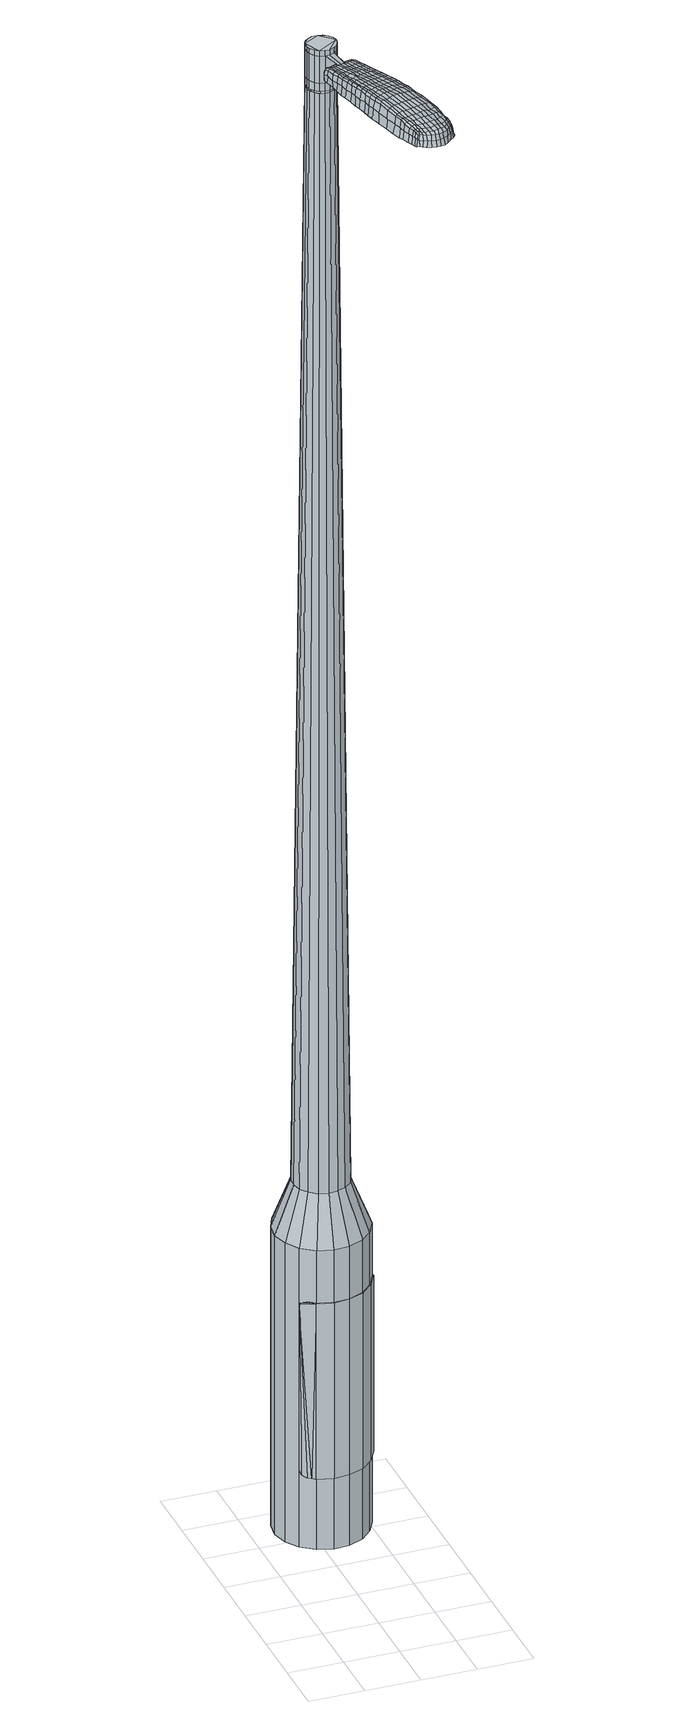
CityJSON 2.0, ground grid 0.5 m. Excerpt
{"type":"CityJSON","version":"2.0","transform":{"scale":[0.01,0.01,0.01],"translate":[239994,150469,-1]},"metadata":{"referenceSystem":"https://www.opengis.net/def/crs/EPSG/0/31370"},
"CityObjects":{
"object1":{"type":"GenericCityObject","attributes":{"cluster":818,"mean_distance_to_centroid":0.298,"new_centroid_x":239994.6,"new_centroid_y":150471.2,"mean_distance_to_camera":11.72,"H1":12.58,"H2":12.78,"Z_final":110.38,"cluster2":-1,"proj_x":239987.58,"proj_y":150472.92,"id_line":42925,"bearing_l":13.72,"distance":7.23,"orientation":"right","G_obj":283.72},"geometry":[{"type":"MultiSurface","lod":"2","boundaries":[[[0,1,2,3]],[[1,4,5,2]],[[4,6,7,5]],[[6,8,9,7]],[[8,10,11,9]],[[10,12,13,11]],[[12,14,15,13]],[[14,16,17,15]],[[16,18,19,17]],[[18,20,21,19]],[[20,22,23,21]],[[22,24,25,23]],[[24,26,27,25]],[[26,28,29,27]],[[28,30,31,29]],[[30,32,33,31]],[[32,34,35,33]],[[34,0,3,35]],[[36,37,38,39]],[[38,40,41,42]],[[41,43,42]],[[42,44,45,46]],[[45,47,46]],[[46,48,49,50]],[[49,51,50]],[[42,46,50,38]],[[50,52,39,38]],[[53,36,39]],[[2,5,7,35]],[[7,9,11,15]],[[11,13,15]],[[15,17,19,23]],[[19,21,23]],[[23,25,27,31]],[[27,29,31]],[[15,23,31,7]],[[31,33,35,7]],[[3,2,35]],[[1,0,54,55]],[[0,34,56,54]],[[34,32,57,56]],[[32,30,58,57]],[[30,28,59,58]],[[28,26,60,59]],[[26,24,61,60]],[[24,22,62,61]],[[22,20,63,62]],[[20,18,64,63]],[[18,16,65,64]],[[16,14,66,65]],[[14,12,67,66]],[[12,10,68,67]],[[10,8,69,68]],[[8,6,70,69]],[[6,4,71,70]],[[4,1,55,71]],[[55,54,72,73]],[[54,56,74,72]],[[56,57,75,74]],[[57,58,76,75]],[[58,59,77,76]],[[59,60,78,77]],[[60,61,79,78]],[[61,62,80,79]],[[62,63,81,80]],[[63,64,82,81]],[[64,65,83,82]],[[65,66,84,83]],[[66,67,85,84]],[[67,68,86,85]],[[68,69,87,86]],[[69,70,88,87]],[[70,71,89,88]],[[71,55,73,89]],[[72,90,91,73]],[[92,93,90,72]],[[75,94,93,92]],[[76,95,94,75]],[[96,97,95,76]],[[98,99,97,96]],[[79,100,99,98]],[[80,101,100,79]],[[81,102,101,80]],[[103,104,102,81]],[[83,105,104,103]],[[106,107,105,83]],[[108,109,107,106]],[[86,110,109,108]],[[111,112,110,86]],[[88,113,112,111]],[[114,115,113,88]],[[73,91,115,114]],[[116,117,118,119]],[[120,116,119,121]],[[122,120,121,123]],[[124,122,123,125]],[[126,124,125,127]],[[128,126,127,129]],[[130,128,129,131]],[[132,130,131,133]],[[134,132,133,135]],[[136,134,135,137]],[[138,136,137,139]],[[140,138,139,141]],[[142,140,141,143]],[[144,142,143,145]],[[146,144,145,147]],[[148,146,147,149]],[[74,92,72]],[[74,75,92]],[[77,96,76]],[[77,78,98,96]],[[78,79,98]],[[82,103,81]],[[82,83,103]],[[84,106,83]],[[84,85,108,106]],[[85,86,108]],[[87,111,86]],[[87,88,111]],[[89,114,88]],[[89,73,114]],[[150,115,91]],[[150,113,115]],[[151,112,113]],[[151,110,112]],[[152,109,110]],[[152,153,107,109]],[[153,105,107]],[[154,104,105]],[[154,102,104]],[[155,99,100]],[[155,156,97,99]],[[156,95,97]],[[157,93,94]],[[157,90,93]],[[39,52,148,158]],[[91,90,159,149]],[[53,39,158,117]],[[90,157,118,159]],[[36,53,117,116]],[[157,94,119,118]],[[37,36,116,120]],[[94,95,121,119]],[[38,37,120,122]],[[95,156,123,121]],[[40,38,122,124]],[[156,155,125,123]],[[41,40,124,126]],[[155,100,127,125]],[[43,41,126,128]],[[100,101,129,127]],[[42,43,128,130]],[[101,102,131,129]],[[44,42,130,132]],[[102,154,133,131]],[[45,44,132,134]],[[154,105,135,133]],[[47,45,134,136]],[[105,153,137,135]],[[46,47,136,138]],[[153,152,139,137]],[[48,46,138,140]],[[152,110,141,139]],[[49,48,140,142]],[[110,151,143,141]],[[51,49,142,144]],[[151,113,145,143]],[[50,51,144,146]],[[113,150,147,145]],[[52,50,146,148]],[[150,91,149,147]],[[148,149,160,161]],[[149,159,162,160]],[[159,118,163,162]],[[118,117,164,163]],[[117,158,165,164]],[[158,148,161,165]],[[166,167,168,169]],[[170,166,169,171]],[[166,170,172,173]],[[167,166,173,174]],[[175,176,177,178]],[[179,175,178,180]],[[175,179,181,182]],[[176,175,182,183]],[[184,185,186,187]],[[188,184,187,189]],[[184,188,190,191]],[[185,184,191,192]],[[193,194,195,196]],[[197,193,196,198]],[[193,197,199,200]],[[194,193,200,201]],[[202,203,204,205]],[[206,202,205,207]],[[202,206,208,209]],[[203,202,209,210]],[[211,212,213,214]],[[215,211,214,216]],[[211,215,217,218]],[[212,211,218,219]],[[220,221,222,223]],[[212,220,223,213]],[[220,212,219,224]],[[221,220,224,225]],[[226,227,228,229]],[[221,226,229,222]],[[226,221,225,230]],[[227,226,230,231]],[[232,170,171,233]],[[227,232,233,228]],[[232,227,231,234]],[[170,232,234,172]],[[235,236,237,238]],[[239,235,238,240]],[[235,239,241,242]],[[236,235,242,243]],[[244,245,246,247]],[[236,244,247,237]],[[244,236,243,248]],[[245,244,248,249]],[[250,251,252,253]],[[245,250,253,246]],[[250,245,249,254]],[[251,250,254,255]],[[256,257,258,259]],[[251,256,259,252]],[[256,251,255,260]],[[257,256,260,261]],[[262,167,174,263]],[[257,262,263,258]],[[262,257,261,264]],[[167,262,264,168]],[[265,266,267,268]],[[269,265,268,270]],[[265,269,271,272]],[[266,265,272,273]],[[274,275,276,277]],[[266,274,277,267]],[[274,266,273,278]],[[275,274,278,279]],[[280,281,282,283]],[[275,280,283,276]],[[280,275,279,284]],[[281,280,284,285]],[[286,179,180,287]],[[281,286,287,282]],[[286,281,285,288]],[[179,286,288,181]],[[289,290,291,292]],[[293,289,292,294]],[[289,293,295,296]],[[290,289,296,297]],[[298,299,300,301]],[[290,298,301,291]],[[298,290,297,302]],[[299,298,302,303]],[[304,305,306,307]],[[299,304,307,300]],[[304,299,303,308]],[[305,304,308,309]],[[310,311,312,313]],[[305,310,313,306]],[[310,305,309,314]],[[311,310,314,315]],[[316,176,183,317]],[[311,316,317,312]],[[316,311,315,318]],[[176,316,318,177]],[[319,205,204,320]],[[321,319,320,322]],[[319,321,323,324]],[[205,319,324,207]],[[325,321,322,326]],[[327,325,326,328]],[[325,327,329,330]],[[321,325,330,323]],[[331,327,328,332]],[[333,331,332,334]],[[331,333,335,336]],[[327,331,336,329]],[[337,333,334,338]],[[339,337,338,340]],[[337,339,341,342]],[[333,337,342,335]],[[343,339,340,344]],[[194,343,344,195]],[[343,194,201,345]],[[339,343,345,341]],[[346,347,192,191]],[[348,346,191,190]],[[346,348,349,350]],[[347,346,350,351]],[[352,353,351,350]],[[354,352,350,349]],[[352,354,355,356]],[[353,352,356,357]],[[358,359,357,356]],[[360,358,356,355]],[[358,360,361,362]],[[359,358,362,363]],[[364,365,363,362]],[[366,364,362,361]],[[364,366,199,197]],[[365,364,197,198]],[[367,368,369,370]],[[269,367,370,271]],[[367,269,270,371]],[[368,367,371,372]],[[373,188,189,374]],[[368,373,374,369]],[[373,368,372,375]],[[188,373,375,190]],[[376,377,378,379]],[[215,376,379,217]],[[376,215,216,380]],[[377,376,380,381]],[[382,383,384,385]],[[377,382,385,378]],[[382,377,381,386]],[[383,382,386,387]],[[388,185,192,389]],[[383,388,389,384]],[[388,383,387,390]],[[185,388,390,186]],[[391,392,393,394]],[[173,391,394,174]],[[391,173,172,395]],[[392,391,395,396]],[[397,398,399,400]],[[392,397,400,393]],[[397,392,396,401]],[[398,397,401,402]],[[403,196,195,404]],[[398,403,404,399]],[[403,398,402,405]],[[196,403,405,198]],[[406,407,408,409]],[[178,406,409,180]],[[406,178,177,410]],[[407,406,410,411]],[[412,200,199,413]],[[407,412,413,408]],[[412,407,411,414]],[[200,412,414,201]],[[415,416,417,418]],[[293,415,418,295]],[[415,293,294,419]],[[416,415,419,420]],[[421,206,207,422]],[[416,421,422,417]],[[421,416,420,423]],[[206,421,423,208]],[[424,425,426,427]],[[239,424,427,241]],[[424,239,240,428]],[[425,424,428,429]],[[430,431,432,433]],[[425,430,433,426]],[[430,425,429,434]],[[431,430,434,435]],[[436,203,210,437]],[[431,436,437,432]],[[436,431,435,438]],[[203,436,438,204]],[[439,440,429,428]],[[238,439,428,240]],[[439,238,237,441]],[[440,439,441,442]],[[443,444,435,434]],[[440,443,434,429]],[[443,440,442,445]],[[444,443,445,446]],[[447,320,204,438]],[[444,447,438,435]],[[447,444,446,448]],[[320,447,448,322]],[[449,450,451,452]],[[296,449,452,297]],[[449,296,295,418]],[[450,449,418,417]],[[453,324,323,454]],[[450,453,454,451]],[[453,450,417,422]],[[324,453,422,207]],[[455,456,442,441]],[[247,455,441,237]],[[455,247,246,457]],[[456,455,457,458]],[[459,460,446,445]],[[456,459,445,442]],[[459,456,458,461]],[[460,459,461,462]],[[463,326,322,448]],[[460,463,448,446]],[[463,460,462,464]],[[326,463,464,328]],[[465,466,467,468]],[[302,465,468,303]],[[465,302,297,452]],[[466,465,452,451]],[[469,330,329,470]],[[466,469,470,467]],[[469,466,451,454]],[[330,469,454,323]],[[471,472,458,457]],[[253,471,457,246]],[[471,253,252,473]],[[472,471,473,474]],[[475,476,462,461]],[[472,475,461,458]],[[475,472,474,477]],[[476,475,477,478]],[[479,332,328,464]],[[476,479,464,462]],[[479,476,478,480]],[[332,479,480,334]],[[481,482,483,484]],[[308,481,484,309]],[[481,308,303,468]],[[482,481,468,467]],[[485,336,335,486]],[[482,485,486,483]],[[485,482,467,470]],[[336,485,470,329]],[[487,488,474,473]],[[259,487,473,252]],[[487,259,258,489]],[[488,487,489,490]],[[491,492,478,477]],[[488,491,477,474]],[[491,488,490,493]],[[492,491,493,494]],[[495,338,334,480]],[[492,495,480,478]],[[495,492,494,496]],[[338,495,496,340]],[[497,498,499,500]],[[314,497,500,315]],[[497,314,309,484]],[[498,497,484,483]],[[501,342,341,502]],[[498,501,502,499]],[[501,498,483,486]],[[342,501,486,335]],[[503,504,490,489]],[[263,503,489,258]],[[503,263,174,394]],[[504,503,394,393]],[[505,506,494,493]],[[504,505,493,490]],[[505,504,393,400]],[[506,505,400,399]],[[507,344,340,496]],[[506,507,496,494]],[[507,506,399,404]],[[344,507,404,195]],[[508,509,411,410]],[[318,508,410,177]],[[508,318,315,500]],[[509,508,500,499]],[[510,345,201,414]],[[509,510,414,411]],[[510,509,499,502]],[[345,510,502,341]],[[511,512,372,371]],[[268,511,371,270]],[[511,268,267,513]],[[512,511,513,514]],[[515,348,190,375]],[[512,515,375,372]],[[515,512,514,516]],[[348,515,516,349]],[[517,518,519,520]],[[218,517,520,219]],[[517,218,217,379]],[[518,517,379,378]],[[521,522,523,524]],[[518,521,524,519]],[[521,518,378,385]],[[522,521,385,384]],[[525,347,351,526]],[[522,525,526,523]],[[525,522,384,389]],[[347,525,389,192]],[[527,528,514,513]],[[277,527,513,267]],[[527,277,276,529]],[[528,527,529,530]],[[531,354,349,516]],[[528,531,516,514]],[[531,528,530,532]],[[354,531,532,355]],[[533,534,535,536]],[[224,533,536,225]],[[533,224,219,520]],[[534,533,520,519]],[[537,538,539,540]],[[534,537,540,535]],[[537,534,519,524]],[[538,537,524,523]],[[541,353,357,542]],[[538,541,542,539]],[[541,538,523,526]],[[353,541,526,351]],[[543,544,530,529]],[[283,543,529,276]],[[543,283,282,545]],[[544,543,545,546]],[[547,360,355,532]],[[544,547,532,530]],[[547,544,546,548]],[[360,547,548,361]],[[549,550,551,552]],[[230,549,552,231]],[[549,230,225,536]],[[550,549,536,535]],[[553,554,555,556]],[[550,553,556,551]],[[553,550,535,540]],[[554,553,540,539]],[[557,359,363,558]],[[554,557,558,555]],[[557,554,539,542]],[[359,557,542,357]],[[559,560,546,545]],[[287,559,545,282]],[[559,287,180,409]],[[560,559,409,408]],[[561,366,361,548]],[[560,561,548,546]],[[561,560,408,413]],[[366,561,413,199]],[[562,563,396,395]],[[234,562,395,172]],[[562,234,231,552]],[[563,562,552,551]],[[564,565,402,401]],[[563,564,401,396]],[[564,563,551,556]],[[565,564,556,555]],[[566,365,198,405]],[[565,566,405,402]],[[566,565,555,558]],[[365,566,558,363]],[[567,568,569,570]],[[570,569,571,572]],[[573,571,569,574]],[[574,569,568,575]],[[576,577,578,579]],[[579,578,580,581]],[[582,580,578,583]],[[583,578,577,584]],[[585,586,587,588]],[[588,587,589,590]],[[591,589,587,592]],[[592,587,586,593]],[[594,595,596,597]],[[597,596,598,599]],[[600,598,596,601]],[[601,596,595,602]],[[603,604,605,606]],[[606,605,607,608]],[[609,607,605,610]],[[610,605,604,611]],[[612,613,614,615]],[[615,614,616,617]],[[618,616,614,619]],[[619,614,613,620]],[[621,622,623,624]],[[624,623,613,612]],[[620,613,623,625]],[[625,623,622,626]],[[627,628,629,630]],[[630,629,622,621]],[[626,622,629,631]],[[631,629,628,632]],[[572,571,633,634]],[[634,633,628,627]],[[632,628,633,635]],[[635,633,571,573]],[[636,637,638,639]],[[639,638,640,641]],[[642,640,638,643]],[[643,638,637,644]],[[645,646,647,648]],[[648,647,637,636]],[[644,637,647,649]],[[649,647,646,650]],[[651,652,653,654]],[[654,653,646,645]],[[650,646,653,655]],[[655,653,652,656]],[[657,658,659,660]],[[660,659,652,651]],[[656,652,659,661]],[[661,659,658,662]],[[575,568,663,664]],[[664,663,658,657]],[[662,658,663,665]],[[665,663,568,567]],[[666,667,668,669]],[[669,668,670,671]],[[672,670,668,673]],[[673,668,667,674]],[[675,676,677,678]],[[678,677,667,666]],[[674,667,677,679]],[[679,677,676,680]],[[681,682,683,684]],[[684,683,676,675]],[[680,676,683,685]],[[685,683,682,686]],[[581,580,687,688]],[[688,687,682,681]],[[686,682,687,689]],[[689,687,580,582]],[[690,691,692,693]],[[693,692,694,695]],[[696,694,692,697]],[[697,692,691,698]],[[699,700,701,702]],[[702,701,691,690]],[[698,691,701,703]],[[703,701,700,704]],[[705,706,707,708]],[[708,707,700,699]],[[704,700,707,709]],[[709,707,706,710]],[[711,712,713,714]],[[714,713,706,705]],[[710,706,713,715]],[[715,713,712,716]],[[584,577,717,718]],[[718,717,712,711]],[[716,712,717,719]],[[719,717,577,576]],[[603,606,720,721]],[[721,720,722,723]],[[724,722,720,725]],[[725,720,606,608]],[[723,722,726,727]],[[727,726,728,729]],[[730,728,726,731]],[[731,726,722,724]],[[729,728,732,733]],[[733,732,734,735]],[[736,734,732,737]],[[737,732,728,730]],[[735,734,738,739]],[[739,738,740,741]],[[742,740,738,743]],[[743,738,734,736]],[[741,740,744,745]],[[745,744,595,594]],[[602,595,744,746]],[[746,744,740,742]],[[593,747,748,592]],[[592,748,749,591]],[[750,749,748,751]],[[751,748,747,752]],[[752,753,754,751]],[[751,754,755,750]],[[756,755,754,757]],[[757,754,753,758]],[[758,759,760,757]],[[757,760,761,756]],[[762,761,760,763]],[[763,760,759,764]],[[764,765,766,763]],[[763,766,767,762]],[[600,767,766,598]],[[598,766,765,599]],[[768,769,770,771]],[[771,770,670,672]],[[671,670,770,772]],[[772,770,769,773]],[[590,589,774,775]],[[775,774,769,768]],[[773,769,774,776]],[[776,774,589,591]],[[777,778,779,780]],[[780,779,616,618]],[[617,616,779,781]],[[781,779,778,782]],[[783,784,785,786]],[[786,785,778,777]],[[782,778,785,787]],[[787,785,784,788]],[[593,586,789,790]],[[790,789,784,783]],[[788,784,789,791]],[[791,789,586,585]],[[792,793,794,795]],[[795,794,574,575]],[[573,574,794,796]],[[796,794,793,797]],[[798,799,800,801]],[[801,800,793,792]],[[797,793,800,802]],[[802,800,799,803]],[[594,597,804,805]],[[805,804,799,798]],[[803,799,804,806]],[[806,804,597,599]],[[807,808,809,810]],[[810,809,579,581]],[[576,579,809,811]],[[811,809,808,812]],[[600,601,813,814]],[[814,813,808,807]],[[812,808,813,815]],[[815,813,601,602]],[[816,817,818,819]],[[819,818,694,696]],[[695,694,818,820]],[[820,818,817,821]],[[608,607,822,823]],[[823,822,817,816]],[[821,817,822,824]],[[824,822,607,609]],[[825,826,827,828]],[[828,827,640,642]],[[641,640,827,829]],[[829,827,826,830]],[[831,832,833,834]],[[834,833,826,825]],[[830,826,833,835]],[[835,833,832,836]],[[611,604,837,838]],[[838,837,832,831]],[[836,832,837,839]],[[839,837,604,603]],[[830,840,841,829]],[[829,841,639,641]],[[636,639,841,842]],[[841,840,842]],[[836,843,844,835]],[[835,844,840,830]],[[842,840,844,845]],[[845,844,843,846]],[[603,721,847,839]],[[839,847,843,836]],[[846,843,847,848]],[[848,847,721,723]],[[849,850,851,852]],[[852,851,697,698]],[[696,697,851,819]],[[819,851,850,816]],[[724,725,853,854]],[[854,853,850,849]],[[816,850,853,823]],[[823,853,725,608]],[[855,856,842]],[[842,856,648,636]],[[645,648,856,857]],[[856,855,857]],[[846,858,859,845]],[[845,859,855,842]],[[857,855,859,860]],[[860,859,858,861]],[[723,727,862,848]],[[848,862,858,846]],[[861,858,862,863]],[[863,862,727,729]],[[864,865,866,867]],[[867,866,703,704]],[[698,703,866,852]],[[852,866,865,849]],[[730,731,868,869]],[[869,868,865,864]],[[849,865,868,854]],[[854,868,731,724]],[[870,871,857]],[[857,871,654,645]],[[651,654,871,872]],[[871,870,872]],[[861,873,874,860]],[[860,874,870,857]],[[872,870,874,875]],[[875,874,873,876]],[[729,733,877,863]],[[863,877,873,861]],[[876,873,877,878]],[[878,877,733,735]],[[879,880,881,882]],[[882,881,709,710]],[[704,709,881,867]],[[867,881,880,864]],[[736,737,883,884]],[[884,883,880,879]],[[864,880,883,869]],[[869,883,737,730]],[[885,886,872]],[[872,886,660,651]],[[657,660,886,887]],[[887,886,885,888]],[[876,889,890,875]],[[875,890,885,872]],[[888,885,890,891]],[[891,890,889,892]],[[735,739,893,878]],[[878,893,889,876]],[[892,889,893,894]],[[894,893,739,741]],[[895,896,897,898]],[[898,897,715,716]],[[710,715,897,882]],[[882,897,896,879]],[[742,743,899,900]],[[900,899,896,895]],[[879,896,899,884]],[[884,899,743,736]],[[888,901,902,887]],[[887,902,664,657]],[[575,664,902,795]],[[795,902,901,792]],[[892,903,904,891]],[[891,904,901,888]],[[792,901,904,801]],[[801,904,903,798]],[[741,745,905,894]],[[894,905,903,892]],[[798,903,905,805]],[[805,905,745,594]],[[812,906,907,811]],[[811,907,719,576]],[[716,719,907,898]],[[898,907,906,895]],[[602,746,908,815]],[[815,908,906,812]],[[895,906,908,900]],[[900,908,746,742]],[[773,909,910,772]],[[772,910,669,671]],[[666,669,910,911]],[[911,910,909,912]],[[591,749,913,776]],[[776,913,909,773]],[[912,909,913,914]],[[914,913,749,750]],[[915,916,917,918]],[[918,917,619,620]],[[618,619,917,780]],[[780,917,916,777]],[[919,920,921,922]],[[922,921,916,915]],[[777,916,921,786]],[[786,921,920,783]],[[752,747,923,924]],[[924,923,920,919]],[[783,920,923,790]],[[790,923,747,593]],[[912,925,926,911]],[[911,926,678,666]],[[675,678,926,927]],[[927,926,925,928]],[[750,755,929,914]],[[914,929,925,912]],[[928,925,929,930]],[[930,929,755,756]],[[931,932,933,934]],[[934,933,625,626]],[[620,625,933,918]],[[918,933,932,915]],[[935,936,937,938]],[[938,937,932,931]],[[915,932,937,922]],[[922,937,936,919]],[[758,753,939,940]],[[940,939,936,935]],[[919,936,939,924]],[[924,939,753,752]],[[928,941,942,927]],[[927,942,684,675]],[[681,684,942,943]],[[943,942,941,944]],[[756,761,945,930]],[[930,945,941,928]],[[944,941,945,946]],[[946,945,761,762]],[[947,948,949,950]],[[950,949,631,632]],[[626,631,949,934]],[[934,949,948,931]],[[951,952,953,954]],[[954,953,948,947]],[[931,948,953,938]],[[938,953,952,935]],[[764,759,955,956]],[[956,955,952,951]],[[935,952,955,940]],[[940,955,759,758]],[[944,957,958,943]],[[943,958,688,681]],[[581,688,958,810]],[[810,958,957,807]],[[762,767,959,946]],[[946,959,957,944]],[[807,957,959,814]],[[814,959,767,600]],[[797,960,961,796]],[[796,961,635,573]],[[632,635,961,950]],[[950,961,960,947]],[[803,962,963,802]],[[802,963,960,797]],[[947,960,963,954]],[[954,963,962,951]],[[599,765,964,806]],[[806,964,962,803]],[[951,962,964,956]],[[956,964,765,764]],[[567,570,169,168]],[[570,572,171,169]],[[582,583,182,181]],[[583,584,183,182]],[[585,588,187,186]],[[588,590,189,187]],[[609,610,209,208]],[[610,611,210,209]],[[612,615,214,213]],[[615,617,216,214]],[[621,624,223,222]],[[624,612,213,223]],[[627,630,229,228]],[[630,621,222,229]],[[572,634,233,171]],[[634,627,228,233]],[[642,643,242,241]],[[643,644,243,242]],[[644,649,248,243]],[[649,650,249,248]],[[650,655,254,249]],[[655,656,255,254]],[[656,661,260,255]],[[661,662,261,260]],[[662,665,264,261]],[[665,567,168,264]],[[672,673,272,271]],[[673,674,273,272]],[[674,679,278,273]],[[679,680,279,278]],[[680,685,284,279]],[[685,686,285,284]],[[686,689,288,285]],[[689,582,181,288]],[[690,693,292,291]],[[693,695,294,292]],[[699,702,301,300]],[[702,690,291,301]],[[705,708,307,306]],[[708,699,300,307]],[[711,714,313,312]],[[714,705,306,313]],[[584,718,317,183]],[[718,711,312,317]],[[768,771,370,369]],[[771,672,271,370]],[[590,775,374,189]],[[775,768,369,374]],[[617,781,380,216]],[[781,782,381,380]],[[782,787,386,381]],[[787,788,387,386]],[[788,791,390,387]],[[791,585,186,390]],[[695,820,419,294]],[[820,821,420,419]],[[821,824,423,420]],[[824,609,208,423]],[[825,828,427,426]],[[828,642,241,427]],[[831,834,433,432]],[[834,825,426,433]],[[611,838,437,210]],[[838,831,432,437]],[[965,966,967,968]],[[969,970,968,967]],[[971,972,973,974]],[[975,976,977,978]],[[966,979,980,967]],[[981,969,967,980]],[[982,971,974,983]],[[984,985,976,975]],[[979,986,987,980]],[[987,988,981,980]],[[989,982,983,990]],[[991,985,984,992]],[[986,993,994,987]],[[994,995,988,987]],[[996,989,990,997]],[[998,991,992,999]],[[1000,1001,1002,1003]],[[1004,1005,1001,1000]],[[1004,1006,1007,1005]],[[1006,1008,1009,1007]],[[1010,1011,1012,1013]],[[1014,1015,1011,1010]],[[1016,1017,1015,1014]],[[1018,1019,1017,1016]],[[1013,1002,1001,1010]],[[1010,1001,1005,1014]],[[1005,1007,1016,1014]],[[1007,1009,1018,1016]],[[974,973,970,969]],[[983,974,969,981]],[[988,990,983,981]],[[995,997,990,988]],[[975,978,972,971]],[[984,975,971,982]],[[992,984,982,989]],[[999,992,989,996]],[[976,1000,1003,977]],[[985,1004,1000,976]],[[1006,1004,985,991]],[[1008,1006,991,998]],[[1020,1021,1022,1023]],[[1022,1024,1025,1026]],[[1022,1026,1027,1028]],[[1022,1028,1023]],[[1029,1020,1023,1030]],[[1031,1030,1023,1032]],[[1033,1032,1023]],[[1034,1022,1021,1035]],[[1036,1034,1035,1037]],[[1038,1036,1037,1039]],[[1040,1038,1039,1041]],[[1042,1040,1041,1043]],[[1043,1044,1045,1046]],[[1043,1046,1047,1048]],[[1043,1048,1049,1050]],[[1049,1051,1052,1053]],[[1049,1053,1054,1055]],[[1049,1055,1050]],[[1043,1050,1042]],[[1056,1057,1021,1020]],[[1058,1059,1024,1022]],[[1060,1061,1033,1023]],[[1057,1062,1035,1021]],[[1063,1058,1022,1034]],[[1062,1064,1037,1035]],[[1065,1063,1034,1036]],[[1064,1066,1039,1037]],[[1067,1065,1036,1038]],[[1066,1068,1041,1039]],[[1069,1067,1038,1040]],[[1068,1070,1043,1041]],[[1071,1069,1040,1042]],[[1070,1072,1044,1043]],[[1073,1074,1051,1049]],[[1075,1071,1042,1050]],[[1045,1044,1072,1076]],[[1046,1045,1076,1077]],[[1047,1046,1077,1078]],[[1048,1047,1078,1079]],[[1049,1048,1079,1073]],[[1080,1056,1020,1029]],[[1081,1080,1029,1030]],[[1082,1081,1030,1031]],[[1083,1082,1031,1032]],[[1061,1083,1032,1033]],[[1025,1024,1059,1084]],[[1052,1051,1074,1085]],[[1026,1025,1084,1086]],[[1027,1026,1086,1087]],[[1028,1027,1087,1088]],[[1023,1028,1088,1060]],[[1053,1052,1085,1089]],[[1054,1053,1089,1090]],[[1055,1054,1090,1091]],[[1050,1055,1091,1075]]]}]}
},
"vertices":[
[72,178,384],[58,177,384],[58,177,96],[72,178,96],[44,181,384],[44,181,96],[32,190,384],[32,190,96],[24,202,384],[24,202,96],[20,216,384],[20,216,96],[22,231,384],[22,231,96],[28,244,384],[28,244,96],[39,254,384],[39,254,96],[52,260,384],[52,260,96],[67,261,384],[67,261,96],[81,257,384],[81,257,96],[93,248,384],[93,248,96],[101,236,384],[101,236,96],[105,222,384],[105,222,96],[103,207,384],[103,207,96],[96,194,384],[96,194,96],[86,184,384],[86,184,96],[73,211,1524],[75,215,1524],[76,220,1524],[65,206,1524],[75,224,1524],[72,228,1524],[64,232,1524],[68,231,1524],[59,232,1524],[55,230,1524],[49,223,1524],[51,227,1524],[49,218,1524],[50,214,1524],[56,207,1524],[53,210,1524],[61,206,1524],[70,208,1524],[68,195,429],[60,194,429],[76,198,429],[83,204,429],[86,212,429],[87,221,429],[85,229,429],[80,236,429],[73,242,429],[65,244,429],[56,243,429],[48,240,429],[42,234,429],[38,226,429],[37,217,429],[39,209,429],[44,202,429],[51,196,429],[65,206,1483],[61,206,1483],[70,208,1483],[73,211,1483],[75,215,1483],[76,220,1483],[75,224,1483],[72,228,1483],[68,231,1483],[64,232,1483],[59,232,1483],[55,230,1483],[51,227,1483],[49,223,1483],[49,218,1483],[50,214,1483],[53,210,1483],[56,207,1483],[65,206,1485],[61,206,1485],[69,208,1483],[69,208,1485],[73,211,1485],[75,215,1485],[75,220,1483],[75,220,1485],[74,224,1483],[74,224,1485],[72,228,1485],[68,231,1485],[64,232,1485],[59,231,1483],[59,231,1485],[55,230,1485],[52,227,1483],[52,227,1485],[50,223,1483],[50,223,1485],[49,218,1485],[51,214,1483],[51,214,1485],[53,210,1485],[57,207,1483],[57,207,1485],[73,211,1519],[70,208,1519],[70,208,1493],[73,211,1493],[75,215,1519],[75,215,1493],[76,220,1519],[76,220,1493],[75,224,1519],[75,224,1493],[72,228,1519],[72,228,1493],[68,231,1519],[68,231,1493],[64,232,1519],[64,232,1493],[59,232,1519],[59,232,1493],[55,230,1519],[55,230,1493],[51,227,1519],[51,227,1493],[49,223,1519],[49,223,1493],[49,218,1519],[49,218,1493],[50,214,1519],[50,214,1493],[53,210,1519],[53,210,1493],[56,207,1519],[56,207,1493],[61,206,1519],[61,206,1493],[56,207,1485],[50,214,1485],[49,223,1485],[51,227,1485],[59,232,1485],[75,224,1485],[76,220,1485],[70,208,1485],[65,206,1519],[65,206,1493],[67,187,1513],[67,187,1518],[70,188,1513],[73,189,1513],[73,189,1518],[70,188,1518],[68,111,1519],[67,118,1518],[66,117,1509],[67,110,1510],[70,103,1519],[69,101,1510],[72,104,1526],[70,112,1525],[68,119,1525],[106,120,1519],[104,127,1518],[102,127,1525],[104,121,1525],[108,112,1519],[107,112,1526],[110,111,1510],[108,119,1510],[106,126,1509],[106,45,1519],[103,44,1519],[103,43,1513],[107,44,1513],[110,47,1519],[110,46,1513],[110,48,1524],[106,46,1524],[102,45,1524],[89,117,1530],[87,124,1529],[84,123,1529],[85,116,1530],[91,108,1531],[88,107,1531],[95,109,1530],[92,118,1530],[90,125,1529],[69,195,1512],[67,194,1512],[67,193,1517],[70,194,1517],[72,196,1512],[72,194,1517],[73,195,1506],[70,194,1506],[67,193,1506],[84,54,1519],[83,57,1519],[82,56,1512],[83,53,1512],[85,52,1518],[84,51,1512],[86,53,1522],[85,55,1523],[84,58,1524],[81,62,1519],[79,67,1519],[78,66,1512],[80,60,1512],[82,62,1524],[80,68,1525],[78,73,1519],[76,80,1519],[74,79,1511],[76,71,1511],[79,74,1526],[77,81,1526],[73,91,1519],[72,90,1510],[74,93,1526],[55,184,1513],[56,176,1513],[57,177,1518],[56,185,1517],[54,189,1512],[55,189,1516],[54,188,1506],[54,183,1507],[56,175,1507],[58,169,1514],[59,162,1515],[60,163,1520],[59,170,1519],[57,168,1507],[58,160,1507],[60,154,1515],[62,147,1516],[63,148,1522],[62,155,1521],[59,153,1508],[61,145,1508],[63,140,1517],[64,132,1517],[66,134,1524],[64,141,1523],[62,138,1508],[63,131,1509],[66,125,1518],[67,126,1524],[65,124,1509],[119,62,1519],[118,65,1519],[117,65,1524],[117,62,1523],[119,59,1518],[118,60,1522],[120,59,1512],[120,61,1512],[120,64,1512],[118,70,1519],[117,75,1519],[115,76,1525],[116,70,1524],[119,69,1512],[118,75,1512],[116,81,1519],[114,89,1519],[112,90,1526],[114,82,1526],[117,81,1511],[116,88,1511],[111,100,1519],[110,101,1526],[113,99,1510],[85,191,1513],[87,184,1513],[88,183,1507],[86,190,1507],[83,196,1512],[84,196,1506],[82,195,1516],[83,191,1517],[85,184,1518],[89,176,1514],[91,169,1515],[93,168,1507],[90,176,1507],[88,177,1519],[90,170,1520],[93,162,1515],[96,155,1516],[97,154,1508],[95,161,1508],[92,163,1521],[94,155,1522],[98,148,1517],[100,141,1517],[102,140,1509],[99,147,1508],[96,148,1523],[98,141,1524],[102,134,1518],[104,133,1509],[100,134,1524],[71,189,1519],[68,188,1519],[73,181,1520],[70,181,1520],[76,182,1520],[74,189,1519],[74,174,1522],[72,173,1522],[76,167,1523],[74,166,1523],[79,168,1523],[77,175,1521],[78,160,1524],[75,159,1524],[80,152,1525],[77,152,1525],[83,153,1525],[81,160,1524],[82,145,1526],[79,145,1526],[83,138,1527],[80,137,1527],[87,139,1527],[85,146,1526],[85,131,1528],[82,130,1528],[89,132,1528],[105,49,1527],[102,48,1527],[109,51,1526],[108,55,1527],[104,54,1528],[101,53,1528],[103,60,1529],[99,59,1529],[106,61,1528],[105,68,1530],[101,67,1530],[97,66,1530],[99,74,1531],[96,73,1531],[103,75,1530],[101,84,1531],[97,83,1531],[93,82,1531],[94,95,1531],[91,94,1531],[98,96,1531],[118,57,1518],[117,54,1519],[118,53,1513],[120,56,1513],[117,58,1523],[116,55,1523],[114,50,1519],[114,50,1513],[113,52,1524],[86,50,1518],[89,48,1518],[89,50,1523],[87,51,1523],[86,49,1513],[88,47,1513],[92,46,1519],[95,45,1519],[95,46,1524],[92,48,1523],[91,45,1513],[95,44,1513],[99,44,1519],[99,45,1524],[99,43,1513],[71,113,1528],[73,113,1528],[72,120,1528],[70,120,1527],[73,105,1528],[75,105,1529],[76,114,1529],[79,114,1530],[77,122,1529],[74,121,1528],[78,105,1529],[81,106,1530],[82,115,1530],[81,122,1529],[84,106,1531],[103,121,1528],[100,120,1529],[103,111,1529],[105,112,1528],[101,127,1527],[98,127,1528],[97,119,1529],[99,110,1530],[95,126,1528],[81,198,1512],[79,197,1512],[79,196,1517],[81,196,1517],[82,197,1506],[80,197,1506],[76,196,1512],[76,195,1517],[77,196,1506],[55,192,1512],[57,192,1512],[56,191,1506],[54,190,1506],[56,190,1517],[57,191,1517],[59,192,1512],[62,193,1512],[61,192,1506],[59,191,1506],[60,191,1517],[62,192,1517],[64,194,1512],[64,193,1506],[65,193,1517],[57,185,1519],[59,186,1519],[59,178,1520],[60,178,1520],[61,186,1519],[63,187,1519],[62,179,1520],[65,179,1520],[66,187,1519],[68,180,1520],[82,191,1519],[80,191,1519],[82,184,1520],[84,184,1520],[77,190,1519],[79,183,1520],[60,171,1521],[62,171,1521],[61,163,1522],[63,164,1522],[64,172,1521],[67,172,1521],[65,164,1522],[68,165,1523],[69,173,1522],[71,166,1523],[86,177,1521],[84,176,1521],[86,169,1522],[88,170,1522],[81,176,1521],[83,168,1522],[63,156,1523],[65,156,1523],[64,149,1524],[66,149,1524],[67,157,1523],[70,158,1524],[68,150,1525],[71,150,1525],[72,158,1524],[74,151,1525],[90,163,1523],[88,162,1523],[90,155,1524],[93,155,1524],[85,161,1524],[87,154,1525],[66,141,1525],[67,142,1525],[67,134,1526],[69,135,1526],[70,142,1526],[73,143,1526],[71,135,1527],[74,136,1527],[76,144,1526],[77,137,1527],[95,148,1525],[92,148,1525],[94,141,1526],[97,141,1526],[89,147,1526],[91,140,1527],[68,127,1527],[70,128,1527],[73,128,1527],[76,129,1528],[79,129,1528],[99,134,1527],[96,134,1527],[93,133,1528],[117,60,1525],[115,58,1525],[116,64,1526],[115,62,1526],[112,54,1526],[112,58,1527],[86,54,1525],[88,52,1525],[87,56,1526],[85,57,1525],[91,50,1525],[94,49,1526],[93,53,1527],[90,54,1526],[98,48,1526],[97,52,1527],[115,69,1526],[114,67,1527],[114,75,1527],[112,73,1528],[110,64,1528],[109,71,1529],[84,62,1526],[86,61,1527],[84,67,1528],[82,68,1527],[88,60,1527],[92,59,1528],[90,66,1529],[87,66,1528],[95,59,1528],[94,66,1530],[113,81,1528],[111,80,1529],[111,89,1528],[109,88,1529],[107,77,1529],[105,86,1530],[80,74,1528],[82,73,1528],[80,81,1529],[78,81,1528],[85,73,1529],[88,72,1530],[86,81,1530],[83,81,1530],[92,73,1530],[90,81,1531],[108,100,1529],[106,99,1529],[102,98,1530],[76,93,1528],[78,93,1529],[80,93,1530],[84,93,1530],[87,94,1531],[68,117,1509],[69,118,1518],[70,112,1518],[69,110,1509],[72,103,1519],[71,102,1510],[73,104,1525],[72,113,1525],[70,120,1525],[100,127,1525],[102,126,1518],[104,119,1518],[102,120,1525],[106,111,1519],[105,112,1525],[108,110,1510],[106,119,1509],[104,125,1509],[103,45,1513],[102,46,1519],[106,47,1519],[106,46,1513],[109,49,1519],[109,48,1513],[108,50,1524],[105,48,1524],[102,47,1524],[84,123,1528],[87,123,1528],[89,116,1529],[86,115,1529],[91,107,1529],[88,107,1529],[94,108,1529],[92,117,1529],[90,124,1528],[68,191,1516],[67,192,1512],[70,193,1512],[70,192,1516],[73,193,1512],[73,193,1516],[73,193,1506],[70,192,1506],[67,191,1506],[83,57,1512],[84,58,1519],[86,55,1518],[85,54,1512],[87,53,1518],[86,52,1512],[87,54,1522],[87,56,1523],[86,59,1523],[80,66,1512],[81,68,1519],[83,62,1519],[82,61,1512],[84,63,1524],[82,69,1525],[76,79,1511],[77,81,1519],[79,73,1519],[78,72,1511],[81,74,1525],[79,82,1526],[75,92,1519],[74,90,1510],[76,93,1526],[59,178,1518],[58,177,1513],[57,184,1513],[58,185,1517],[56,189,1512],[57,188,1515],[56,188,1506],[56,183,1506],[57,175,1507],[62,163,1520],[61,162,1514],[60,169,1514],[61,170,1519],[59,168,1507],[60,160,1507],[65,148,1522],[64,147,1516],[62,154,1515],[63,156,1521],[61,153,1508],[63,146,1508],[68,134,1523],[66,133,1517],[65,140,1516],[66,141,1522],[64,138,1508],[65,131,1508],[68,126,1517],[69,127,1524],[67,124,1509],[115,65,1523],[116,65,1519],[117,62,1518],[116,62,1523],[117,60,1518],[116,60,1522],[118,59,1512],[118,61,1512],[118,64,1512],[113,75,1525],[115,75,1519],[116,70,1519],[114,70,1524],[117,69,1512],[116,74,1512],[111,89,1526],[112,89,1519],[114,81,1519],[112,81,1525],[115,80,1511],[114,88,1511],[109,100,1519],[108,100,1526],[111,99,1510],[86,182,1507],[85,183,1513],[83,190,1513],[84,189,1506],[81,195,1512],[82,194,1506],[80,194,1515],[82,190,1517],[84,183,1518],[91,168,1507],[89,169,1514],[87,176,1514],[89,175,1507],[86,176,1519],[88,169,1520],[95,153,1508],[94,154,1516],[92,161,1515],[93,161,1508],[90,162,1521],[92,155,1522],[100,139,1508],[98,140,1517],[96,147,1516],[98,146,1508],[94,148,1522],[96,141,1523],[100,133,1517],[102,132,1509],[98,134,1524],[71,188,1518],[69,187,1518],[73,181,1519],[70,180,1519],[76,181,1519],[74,188,1518],[75,173,1520],[72,173,1520],[76,166,1521],[74,166,1521],[79,167,1521],[77,174,1520],[78,159,1523],[75,158,1523],[80,152,1524],[77,151,1524],[83,153,1524],[81,160,1523],[82,145,1525],[79,144,1525],[83,137,1526],[81,137,1526],[87,138,1526],[85,145,1525],[85,130,1527],[82,130,1527],[88,131,1527],[102,50,1526],[105,50,1526],[108,52,1525],[107,56,1526],[104,54,1526],[101,53,1526],[99,60,1528],[102,60,1528],[106,62,1527],[104,69,1528],[101,67,1529],[97,67,1529],[96,73,1530],[99,74,1530],[103,76,1529],[101,84,1530],[97,83,1530],[94,82,1530],[91,94,1530],[94,95,1530],[97,96,1530],[116,55,1513],[115,56,1518],[116,58,1518],[118,57,1512],[115,59,1523],[114,57,1523],[112,52,1519],[113,51,1513],[112,53,1523],[90,51,1523],[90,50,1518],[88,52,1518],[88,53,1523],[87,51,1512],[89,49,1512],[96,48,1523],[96,47,1519],[92,48,1519],[93,50,1523],[92,47,1513],[96,46,1513],[99,46,1519],[99,47,1524],[99,45,1513],[72,120,1527],[74,113,1527],[73,113,1527],[71,120,1526],[74,105,1527],[76,105,1528],[78,121,1528],[79,114,1528],[76,114,1528],[75,121,1527],[78,105,1528],[81,106,1529],[83,115,1529],[81,122,1528],[85,106,1529],[102,111,1528],[100,119,1527],[101,120,1527],[104,112,1527],[100,127,1526],[98,126,1527],[96,118,1528],[98,110,1528],[94,125,1527],[79,194,1516],[80,195,1512],[81,196,1512],[80,195,1516],[82,195,1506],[81,194,1506],[76,194,1512],[76,193,1516],[77,194,1506],[57,189,1506],[57,190,1512],[56,190,1512],[56,189,1506],[57,189,1516],[58,189,1516],[62,190,1506],[62,191,1512],[59,190,1512],[59,189,1506],[60,190,1516],[63,190,1516],[65,192,1512],[65,191,1506],[65,191,1516],[59,185,1518],[58,185,1518],[60,178,1519],[64,186,1518],[61,185,1518],[63,178,1519],[65,179,1519],[66,186,1518],[68,180,1519],[82,183,1519],[80,190,1518],[81,190,1518],[83,183,1519],[77,189,1518],[79,182,1519],[62,170,1520],[61,170,1520],[63,163,1521],[67,172,1520],[64,171,1520],[66,164,1521],[68,164,1521],[69,172,1520],[71,165,1521],[86,169,1521],[84,176,1520],[85,176,1520],[87,169,1521],[81,175,1520],[83,168,1521],[65,156,1522],[64,156,1522],[66,149,1523],[70,157,1522],[67,156,1522],[69,149,1523],[72,150,1524],[73,158,1523],[74,151,1524],[90,154,1523],[88,161,1522],[89,162,1522],[91,155,1523],[85,161,1522],[87,153,1523],[68,141,1524],[67,141,1524],[68,134,1525],[69,134,1525],[73,143,1525],[70,142,1524],[72,135,1525],[75,135,1526],[76,143,1525],[78,136,1526],[94,140,1525],[92,147,1524],[93,148,1524],[96,141,1525],[89,146,1524],[91,139,1525],[71,127,1526],[70,127,1526],[76,128,1527],[73,128,1526],[79,129,1527],[96,133,1526],[98,134,1526],[92,132,1526],[114,59,1524],[115,61,1524],[115,64,1525],[114,62,1525],[111,55,1525],[111,59,1525],[88,56,1525],[89,53,1524],[88,55,1524],[87,58,1525],[94,54,1526],[95,50,1525],[92,52,1524],[91,55,1525],[98,50,1525],[97,53,1526],[113,67,1526],[114,69,1526],[113,75,1526],[111,74,1527],[110,65,1526],[108,71,1527],[85,68,1527],[86,62,1526],[85,63,1526],[83,68,1526],[91,66,1528],[92,60,1527],[89,60,1526],[87,67,1527],[96,59,1527],[94,66,1528],[110,80,1527],[111,81,1527],[110,89,1527],[108,88,1528],[107,78,1528],[105,86,1529],[81,81,1528],[83,74,1527],[82,74,1527],[80,82,1527],[87,81,1529],[89,73,1529],[86,73,1528],[84,81,1528],[92,73,1529],[90,82,1530],[105,99,1528],[107,100,1528],[102,98,1529],[78,93,1528],[77,93,1528],[84,93,1529],[81,93,1529],[87,94,1530],[56,188,1508],[62,190,1508],[69,158,1509],[61,156,1509],[73,137,1510],[65,135,1510],[82,98,1512],[73,96,1512],[69,114,1511],[78,116,1511],[86,81,1513],[90,68,1514],[81,66,1514],[77,79,1513],[69,192,1508],[76,160,1509],[81,139,1510],[91,101,1512],[87,118,1511],[95,83,1513],[98,70,1514],[75,193,1508],[84,162,1509],[90,141,1510],[100,103,1512],[96,120,1511],[107,72,1514],[104,85,1513],[82,195,1508],[92,164,1509],[98,143,1510],[109,105,1512],[105,123,1511],[116,74,1514],[113,88,1513],[93,55,1514],[96,51,1514],[89,49,1514],[85,53,1514],[102,57,1514],[103,52,1514],[110,59,1514],[110,54,1514],[118,61,1514],[116,56,1514],[100,47,1515],[103,45,1515],[102,44,1515],[95,46,1515],[104,48,1515],[104,45,1515],[108,49,1515],[106,45,1515],[112,50,1515],[107,45,1515],[104,210,334],[104,206,334],[104,206,165],[106,220,171],[104,210,165],[105,214,165],[105,216,166],[106,218,167],[106,220,169],[105,214,334],[105,216,333],[106,218,332],[106,220,331],[106,220,328],[97,193,165],[97,193,334],[86,182,165],[86,182,334],[72,177,165],[72,177,334],[58,175,165],[58,175,334],[43,179,165],[43,179,334],[40,182,334],[37,184,334],[34,186,333],[33,187,332],[32,188,331],[31,188,328],[40,182,165],[31,188,171],[32,188,169],[33,187,167],[34,186,166],[37,184,165],[102,210,334],[101,206,334],[101,206,165],[102,210,165],[103,220,171],[103,220,328],[95,194,334],[95,194,165],[85,185,334],[85,185,165],[72,179,334],[72,179,165],[58,178,334],[58,178,165],[45,182,334],[45,182,165],[41,184,334],[33,190,328],[33,190,171],[41,184,165],[38,186,334],[36,188,333],[34,189,332],[33,190,331],[102,214,334],[102,217,333],[103,219,332],[103,220,331],[102,214,165],[33,190,169],[102,217,166],[103,219,167],[103,220,169],[34,189,167],[36,188,166],[38,186,165]
]}
